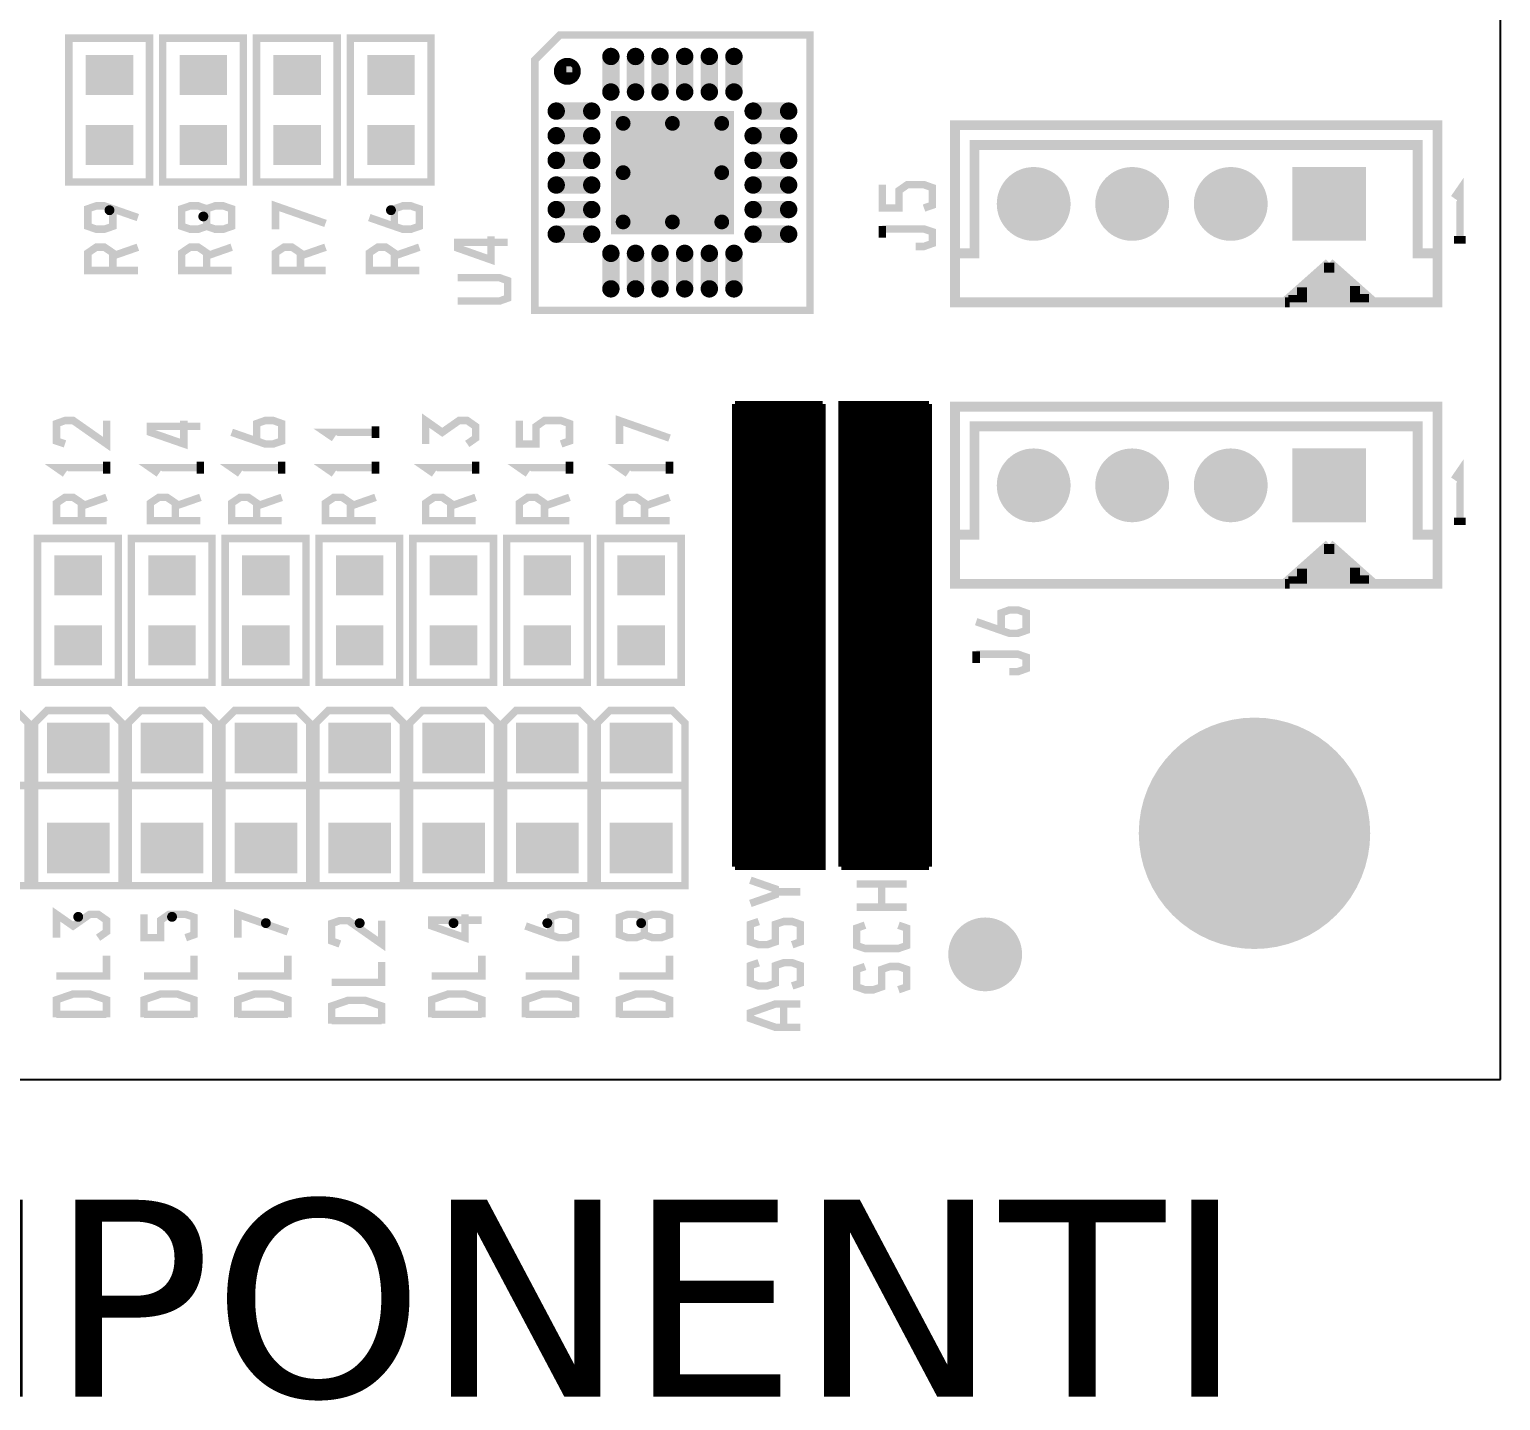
# Model space of a CAD drawing. Extents: x -89.1 to -29.1, y 13.7 to 70.2.
# Drawn here: x -59.02 to -29.15, y 13.66 to 41.5 of the extents above; entities that cross this region are included whole.
import ezdxf

# ---------------------------------------------------------------- set-up
doc = ezdxf.new("R2010")
doc.units = 0
doc.header["$MEASUREMENT"] = 0
doc.layers.get('0').update_dxf_attribs({"linetype": 'CONTINUOUS'})
for name, color, linetype in [('23-326-0_DRD', 2, 'CONTINUOUS'), ('23-326-0_SMT', 254, 'CONTINUOUS'), ('23-326-0_SST', 1, 'CONTINUOUS'), ('THRUHOLE_NPT', 13, 'CONTINUOUS'), ('THRUHOLE_TAP', 8, 'CONTINUOUS')]:
    doc.layers.add(name, color=color, linetype=linetype)
doc.styles.get("Standard").update_dxf_attribs({"font": 'verdana.ttf', "height": 4})

# ---------------------------------------------------------------- blocks, each defined once
blk = doc.blocks.new('RECTANGLE_3')
blk.add_solid([(0.4826, 0.4064), (0.4826, -0.4064), (-0.4826, 0.4064), (-0.4826, -0.4064)])
blk = doc.blocks.new('RECTANGLE_5')
blk.add_solid([(0.63627, 0.51308), (0.63627, -0.51308), (-0.63627, 0.51308), (-0.63627, -0.51308)])
blk = doc.blocks.new('ROUND_10')
at = {"const_width": 0.7493}
blk.add_lwpolyline([(-0.37465, 0, 1), (0.37465, 0, 1)], format="xyb", close=True, dxfattribs=at)
blk = doc.blocks.new('SQUARE_13')
blk.add_solid([(0.7493, 0.7493), (0.7493, -0.7493), (-0.7493, 0.7493), (-0.7493, -0.7493)])
blk = doc.blocks.new('SQUARE_25')
blk.add_solid([(1.24968, 1.24968), (1.24968, -1.24968), (-1.24968, 1.24968), (-1.24968, -1.24968)])
blk = doc.blocks.new('OBLONG_61')
at = {"const_width": 0.35306}
blk.add_lwpolyline([(0.36068, 0), (-0.36068, 0)], dxfattribs=at)
at = {"const_width": 0.17653}
for points in [[(-0.448944, 0, 1), (-0.272416, 0, 1)], [(0.272416, 0, 1), (0.448944, 0, 1)]]:
    blk.add_lwpolyline(points, format="xyb", close=True, dxfattribs=at)
blk = doc.blocks.new('OBLONG_62')
at = {"const_width": 0.35306}
blk.add_lwpolyline([(0, 0.36068), (0, -0.36068)], dxfattribs=at)
at = {"const_width": 0.17653}
for points in [[(-0.088264, 0.36068, 1), (0.088264, 0.36068, 1)], [(-0.088264, -0.36068, 1), (0.088264, -0.36068, 1)]]:
    blk.add_lwpolyline(points, format="xyb", close=True, dxfattribs=at)
blk = doc.blocks.new('ROUND_1')
at = {"const_width": 2.3495}
blk.add_lwpolyline([(-1.17475, 0, 1), (1.17475, 0, 1)], format="xyb", close=True, dxfattribs=at)
blk = doc.blocks.new('ROUND_64')
at = {"const_width": 0.10033}
blk.add_lwpolyline([(-0.050164, 0, 1), (0.050164, 0, 1)], format="xyb", close=True, dxfattribs=at)
blk = doc.blocks.new('ROUND_23')
at = {"const_width": 0.8001}
blk.add_lwpolyline([(-0.40005, 0, 1), (0.40005, 0, 1)], format="xyb", close=True, dxfattribs=at)
blk = doc.blocks.new('ROUND_24')
at = {"const_width": 0.44958}
blk.add_lwpolyline([(-0.22479, 0, 1), (0.22479, 0, 1)], format="xyb", close=True, dxfattribs=at)
blk = doc.blocks.new('ROUND_22')
at = {"const_width": 0.14986}
blk.add_lwpolyline([(-0.07493, 0, 1), (0.07493, 0, 1)], format="xyb", close=True, dxfattribs=at)

msp = doc.modelspace()

# ---------------------------------------------------------------- linework, layer by layer
at = {"layer": '23-326-0_DRD', "color": 1}
for p, q in [((-29.145, 20.178), (-29.145, 70.173)), ((-89.14, 20.178), (-29.145, 20.178))]:
    msp.add_line(p, q, dxfattribs=at)
at = {"layer": '23-326-0_SST'}
for points, const_width in [([(-58.216, 41.324), (-58.216, 38.403), (-56.577, 38.403), (-56.577, 41.324), (-58.216, 41.324)], 0.152), ([(-56.311, 41.324), (-56.311, 38.403), (-54.672, 38.403), (-54.672, 41.324), (-56.311, 41.324)], 0.152), ([(-54.406, 41.324), (-54.406, 38.403), (-52.767, 38.403), (-52.767, 41.324), (-54.406, 41.324)], 0.152), ([(-52.501, 41.324), (-52.501, 38.403), (-50.862, 38.403), (-50.862, 41.324), (-52.501, 41.324)], 0.152), ([(-48.754, 37.069), (-48.754, 35.799), (-43.166, 35.799), (-43.166, 41.387), (-48.246, 41.387), (-48.754, 40.879), (-48.754, 37.069)], 0.152), ([(-47.901, 40.691), (-48.289, 40.691)], 0.152), ([(-47.921, 40.554), (-48.267, 40.554)], 0.152), ([(-48.19, 40.823), (-48.19, 40.478)], 0.152), ([(-48.005, 40.828), (-48.183, 40.828)], 0.152), ([(-48.053, 40.844), (-48.053, 40.455)], 0.152), ([(-47.916, 40.74), (-47.916, 40.562)], 0.152), ([(-40.225, 35.959), (-30.426, 35.959), (-30.426, 39.558), (-40.225, 39.558), (-40.225, 35.959)], 0.201), ([(-30.426, 36.957), (-30.827, 36.957), (-30.827, 39.157), (-39.826, 39.157), (-39.826, 36.957), (-40.225, 36.957)], 0.201), ([(-40.852, 37.874), (-40.682, 37.933), (-40.682, 38.288), (-40.852, 38.349), (-41.19, 38.349), (-41.36, 38.23), (-41.36, 37.874), (-41.698, 37.874), (-41.698, 38.349)], 0.152), ([(-29.971, 37.229), (-29.971, 38.245), (-30.088, 38.075)], 0.152), ([(-57.322, 37.859), (-57.322, 37.504), (-57.492, 37.445), (-57.659, 37.445), (-57.83, 37.504), (-57.83, 37.859), (-57.659, 37.918), (-57.492, 37.918), (-56.814, 37.681)], 0.152), ([(-55.417, 37.859), (-55.587, 37.918), (-55.754, 37.918), (-55.925, 37.859), (-55.925, 37.504), (-55.754, 37.445), (-55.587, 37.445), (-55.417, 37.504), (-55.417, 37.859), (-55.246, 37.918), (-55.079, 37.918), (-54.909, 37.859), (-54.909, 37.504), (-55.079, 37.445), (-55.246, 37.445), (-55.417, 37.504)], 0.152), ([(-53.004, 37.562), (-54.02, 37.918), (-54.02, 37.445)], 0.152), ([(-51.607, 37.504), (-51.607, 37.859), (-51.436, 37.918), (-51.269, 37.918), (-51.099, 37.859), (-51.099, 37.504), (-51.269, 37.445), (-51.436, 37.445), (-52.115, 37.681)], 0.152), ([(-49.643, 37.298), (-49.643, 36.823), (-50.321, 37.062), (-50.321, 37.178), (-49.305, 37.178)], 0.152), ([(-41.698, 37.511), (-41.698, 37.272)], 0.152), ([(-41.022, 37.095), (-40.852, 37.095), (-40.682, 37.156), (-40.682, 37.392), (-40.852, 37.45), (-41.698, 37.45)], 0.152), ([(-57.322, 36.607), (-57.322, 36.963), (-57.492, 37.079), (-57.659, 37.079), (-57.83, 36.963), (-57.83, 36.607), (-56.814, 36.607)], 0.152), ([(-57.322, 36.902), (-56.814, 37.079)], 0.152), ([(-55.417, 36.607), (-55.417, 36.963), (-55.587, 37.079), (-55.754, 37.079), (-55.925, 36.963), (-55.925, 36.607), (-54.909, 36.607)], 0.152), ([(-55.417, 36.902), (-54.909, 37.079)], 0.152), ([(-53.512, 36.607), (-53.512, 36.963), (-53.682, 37.079), (-53.849, 37.079), (-54.02, 36.963), (-54.02, 36.607), (-53.004, 36.607)], 0.152), ([(-53.512, 36.902), (-53.004, 37.079)], 0.152), ([(-51.607, 36.607), (-51.607, 36.963), (-51.777, 37.079), (-51.944, 37.079), (-52.115, 36.963), (-52.115, 36.607), (-51.099, 36.607)], 0.152), ([(-51.607, 36.902), (-51.099, 37.079)], 0.152), ([(-29.852, 37.229), (-30.088, 37.229)], 0.152), ([(-32.625, 36.759), (-33.524, 35.959)], 0.201), ([(-32.521, 36.665), (-32.729, 36.665)], 0.201), ([(-32.638, 36.747), (-32.638, 35.959)], 0.201), ([(-32.625, 36.759), (-31.726, 35.959)], 0.201), ([(-50.321, 36.46), (-49.473, 36.46), (-49.305, 36.401), (-49.305, 36.046), (-49.473, 35.985), (-50.321, 35.985)], 0.152), ([(-32.999, 36.427), (-32.999, 35.959)], 0.201), ([(-32.32, 36.485), (-32.933, 36.485)], 0.201), ([(-32.818, 36.587), (-32.818, 35.959)], 0.201), ([(-32.458, 36.61), (-32.458, 35.959)], 0.201), ([(-32.277, 36.449), (-32.277, 35.959)], 0.201), ([(-33.357, 36.107), (-33.357, 35.959)], 0.201), ([(-31.917, 36.127), (-33.336, 36.127)], 0.201), ([(-33.176, 36.267), (-33.176, 35.959)], 0.201), ([(-32.117, 36.307), (-33.133, 36.307)], 0.201), ([(-32.099, 36.289), (-32.099, 35.959)], 0.201), ([(-31.919, 36.129), (-31.919, 35.959)], 0.201), ([(-33.425, 35.959), (-33.524, 35.959)], 0.201), ([(-31.726, 35.959), (-33.425, 35.959)], 0.201), ([(-44.69, 33.894), (-44.69, 24.496)], 0.127), ([(-42.912, 33.894), (-44.69, 33.894)], 0.127), ([(-42.912, 33.856), (-44.69, 33.856)], 0.127), ([(-42.912, 33.742), (-44.69, 33.742)], 0.127), ([(-44.589, 33.894), (-44.589, 24.496)], 0.127), ([(-44.474, 33.894), (-44.474, 24.496)], 0.127), ([(-44.36, 33.894), (-44.36, 24.496)], 0.127), ([(-42.912, 33.894), (-42.912, 24.496), (-44.309, 24.496)], 0.127), ([(-44.246, 33.894), (-44.246, 24.496)], 0.127), ([(-44.131, 33.894), (-44.131, 24.496)], 0.127), ([(-44.017, 33.894), (-44.017, 24.496)], 0.127), ([(-43.903, 33.894), (-43.903, 24.496)], 0.127), ([(-43.789, 33.894), (-43.789, 24.496)], 0.127), ([(-43.674, 33.894), (-43.674, 24.496)], 0.127), ([(-43.56, 33.894), (-43.56, 24.496)], 0.127), ([(-43.446, 33.894), (-43.446, 24.496)], 0.127), ([(-43.331, 33.894), (-43.331, 24.496)], 0.127), ([(-43.217, 33.894), (-43.217, 24.496)], 0.127), ([(-43.103, 33.894), (-43.103, 24.496)], 0.127), ([(-42.988, 33.894), (-42.988, 24.496)], 0.127), ([(-40.753, 33.894), (-42.531, 33.894), (-42.531, 24.496)], 0.127), ([(-40.753, 33.856), (-42.531, 33.856)], 0.127), ([(-40.753, 33.742), (-42.531, 33.742)], 0.127), ([(-42.43, 33.894), (-42.43, 24.496)], 0.127), ([(-42.315, 33.894), (-42.315, 24.496)], 0.127), ([(-42.201, 33.894), (-42.201, 24.496)], 0.127), ([(-42.087, 33.894), (-42.087, 24.496)], 0.127), ([(-41.972, 33.894), (-41.972, 24.496)], 0.127), ([(-41.858, 33.894), (-41.858, 24.496)], 0.127), ([(-41.744, 33.894), (-41.744, 24.496)], 0.127), ([(-41.63, 33.894), (-41.63, 24.496)], 0.127), ([(-41.515, 33.894), (-41.515, 24.496)], 0.127), ([(-41.401, 33.894), (-41.401, 24.496)], 0.127), ([(-41.287, 33.894), (-41.287, 24.496)], 0.127), ([(-41.172, 33.894), (-41.172, 24.496)], 0.127), ([(-41.058, 33.894), (-41.058, 24.496)], 0.127), ([(-40.944, 33.894), (-40.944, 24.496)], 0.127), ([(-40.829, 33.894), (-40.829, 24.496)], 0.127), ([(-40.753, 33.894), (-40.753, 24.496)], 0.127), ([(-40.225, 30.244), (-30.426, 30.244), (-30.426, 33.843), (-40.225, 33.843), (-40.225, 30.244)], 0.201), ([(-57.449, 33.559), (-57.449, 33.084), (-58.127, 33.559), (-58.294, 33.559), (-58.465, 33.498), (-58.465, 33.142), (-58.294, 33.084)], 0.152), ([(-55.881, 33.559), (-55.881, 33.084), (-56.56, 33.32), (-56.56, 33.44), (-55.544, 33.44)], 0.152), ([(-54.401, 33.142), (-54.401, 33.498), (-54.23, 33.559), (-54.063, 33.559), (-53.893, 33.498), (-53.893, 33.142), (-54.063, 33.084), (-54.23, 33.084), (-54.909, 33.32)], 0.152), ([(-51.988, 33.44), (-51.988, 33.203)], 0.152), ([(-50.126, 33.084), (-49.956, 33.203), (-49.956, 33.44), (-50.126, 33.559), (-50.293, 33.559), (-50.634, 33.32), (-50.972, 33.559), (-50.972, 33.084)], 0.152), ([(-48.221, 33.084), (-48.051, 33.142), (-48.051, 33.498), (-48.221, 33.559), (-48.559, 33.559), (-48.729, 33.44), (-48.729, 33.084), (-49.067, 33.084), (-49.067, 33.559)], 0.152), ([(-46.019, 33.203), (-47.035, 33.559), (-47.035, 33.084)], 0.152), ([(-42.912, 33.628), (-44.69, 33.628)], 0.127), ([(-42.912, 33.513), (-44.69, 33.513)], 0.127), ([(-42.912, 33.399), (-44.69, 33.399)], 0.127), ([(-40.753, 33.628), (-42.531, 33.628)], 0.127), ([(-40.753, 33.513), (-42.531, 33.513)], 0.127), ([(-40.753, 33.399), (-42.531, 33.399)], 0.127), ([(-30.426, 31.242), (-30.827, 31.242), (-30.827, 33.442), (-39.826, 33.442), (-39.826, 31.242), (-40.225, 31.242)], 0.201), ([(-51.988, 33.32), (-53.004, 33.32), (-52.833, 33.203)], 0.152), ([(-42.912, 33.285), (-44.69, 33.285)], 0.127), ([(-42.912, 33.17), (-44.69, 33.17)], 0.127), ([(-40.753, 33.285), (-42.531, 33.285)], 0.127), ([(-40.753, 33.17), (-42.531, 33.17)], 0.127), ([(-42.912, 33.056), (-44.69, 33.056)], 0.127), ([(-42.912, 32.942), (-44.69, 32.942)], 0.127), ([(-42.912, 32.827), (-44.69, 32.827)], 0.127), ([(-40.753, 33.056), (-42.531, 33.056)], 0.127), ([(-40.753, 32.942), (-42.531, 32.942)], 0.127), ([(-40.753, 32.827), (-42.531, 32.827)], 0.127), ([(-57.449, 32.601), (-58.465, 32.601), (-58.294, 32.482)], 0.152), ([(-57.449, 32.721), (-57.449, 32.482)], 0.152), ([(-55.544, 32.601), (-56.56, 32.601), (-56.389, 32.482)], 0.152), ([(-55.544, 32.721), (-55.544, 32.482)], 0.152), ([(-53.893, 32.601), (-54.909, 32.601), (-54.738, 32.482)], 0.152), ([(-53.893, 32.721), (-53.893, 32.482)], 0.152), ([(-51.988, 32.601), (-53.004, 32.601), (-52.833, 32.482)], 0.152), ([(-51.988, 32.721), (-51.988, 32.482)], 0.152), ([(-49.956, 32.601), (-50.972, 32.601), (-50.801, 32.482)], 0.152), ([(-49.956, 32.721), (-49.956, 32.482)], 0.152), ([(-48.051, 32.601), (-49.067, 32.601), (-48.896, 32.482)], 0.152), ([(-48.051, 32.721), (-48.051, 32.482)], 0.152), ([(-46.019, 32.601), (-47.035, 32.601), (-46.864, 32.482)], 0.152), ([(-46.019, 32.721), (-46.019, 32.482)], 0.152), ([(-42.912, 32.713), (-44.69, 32.713)], 0.127), ([(-42.912, 32.599), (-44.69, 32.599)], 0.127), ([(-40.753, 32.713), (-42.531, 32.713)], 0.127), ([(-40.753, 32.599), (-42.531, 32.599)], 0.127), ([(-29.971, 31.514), (-29.971, 32.53), (-30.088, 32.36)], 0.152), ([(-42.912, 32.485), (-44.69, 32.485)], 0.127), ([(-42.912, 32.37), (-44.69, 32.37)], 0.127), ([(-42.912, 32.256), (-44.69, 32.256)], 0.127), ([(-40.753, 32.485), (-42.531, 32.485)], 0.127), ([(-40.753, 32.37), (-42.531, 32.37)], 0.127), ([(-40.753, 32.256), (-42.531, 32.256)], 0.127), ([(-57.957, 31.527), (-57.957, 31.883), (-58.127, 31.999), (-58.294, 31.999), (-58.465, 31.883), (-58.465, 31.527), (-57.449, 31.527)], 0.152), ([(-57.957, 31.822), (-57.449, 31.999)], 0.152), ([(-56.052, 31.527), (-56.052, 31.883), (-56.222, 31.999), (-56.389, 31.999), (-56.56, 31.883), (-56.56, 31.527), (-55.544, 31.527)], 0.152), ([(-56.052, 31.822), (-55.544, 31.999)], 0.152), ([(-54.401, 31.527), (-54.401, 31.883), (-54.571, 31.999), (-54.738, 31.999), (-54.909, 31.883), (-54.909, 31.527), (-53.893, 31.527)], 0.152), ([(-54.401, 31.822), (-53.893, 31.999)], 0.152), ([(-52.496, 31.527), (-52.496, 31.883), (-52.666, 31.999), (-52.833, 31.999), (-53.004, 31.883), (-53.004, 31.527), (-51.988, 31.527)], 0.152), ([(-52.496, 31.822), (-51.988, 31.999)], 0.152), ([(-50.464, 31.527), (-50.464, 31.883), (-50.634, 31.999), (-50.801, 31.999), (-50.972, 31.883), (-50.972, 31.527), (-49.956, 31.527)], 0.152), ([(-50.464, 31.822), (-49.956, 31.999)], 0.152), ([(-48.559, 31.527), (-48.559, 31.883), (-48.729, 31.999), (-48.896, 31.999), (-49.067, 31.883), (-49.067, 31.527), (-48.051, 31.527)], 0.152), ([(-48.559, 31.822), (-48.051, 31.999)], 0.152), ([(-46.527, 31.527), (-46.527, 31.883), (-46.697, 31.999), (-46.864, 31.999), (-47.035, 31.883), (-47.035, 31.527), (-46.019, 31.527)], 0.152), ([(-46.527, 31.822), (-46.019, 31.999)], 0.152), ([(-42.912, 32.142), (-44.69, 32.142)], 0.127), ([(-42.912, 32.027), (-44.69, 32.027)], 0.127), ([(-42.912, 31.913), (-44.69, 31.913)], 0.127), ([(-40.753, 32.142), (-42.531, 32.142)], 0.127), ([(-40.753, 32.027), (-42.531, 32.027)], 0.127), ([(-40.753, 31.913), (-42.531, 31.913)], 0.127), ([(-42.912, 31.799), (-44.69, 31.799)], 0.127), ([(-42.912, 31.684), (-44.69, 31.684)], 0.127), ([(-40.753, 31.799), (-42.531, 31.799)], 0.127), ([(-40.753, 31.684), (-42.531, 31.684)], 0.127), ([(-42.912, 31.57), (-44.69, 31.57)], 0.127), ([(-42.912, 31.456), (-44.69, 31.456)], 0.127), ([(-42.912, 31.342), (-44.69, 31.342)], 0.127), ([(-40.753, 31.57), (-42.531, 31.57)], 0.127), ([(-40.753, 31.456), (-42.531, 31.456)], 0.127), ([(-40.753, 31.342), (-42.531, 31.342)], 0.127), ([(-29.852, 31.514), (-30.088, 31.514)], 0.152), ([(-58.851, 31.164), (-58.851, 28.243), (-57.212, 28.243), (-57.212, 31.164), (-58.851, 31.164)], 0.152), ([(-56.946, 31.164), (-56.946, 28.243), (-55.307, 28.243), (-55.307, 31.164), (-56.946, 31.164)], 0.152), ([(-55.041, 31.164), (-55.041, 28.243), (-53.402, 28.243), (-53.402, 31.164), (-55.041, 31.164)], 0.152), ([(-53.136, 31.164), (-53.136, 28.243), (-51.497, 28.243), (-51.497, 31.164), (-53.136, 31.164)], 0.152), ([(-51.231, 31.164), (-51.231, 28.243), (-49.592, 28.243), (-49.592, 31.164), (-51.231, 31.164)], 0.152), ([(-49.326, 31.164), (-49.326, 28.243), (-47.687, 28.243), (-47.687, 31.164), (-49.326, 31.164)], 0.152), ([(-47.421, 31.164), (-47.421, 28.243), (-45.782, 28.243), (-45.782, 31.164), (-47.421, 31.164)], 0.152), ([(-42.912, 31.227), (-44.69, 31.227)], 0.127), ([(-42.912, 31.113), (-44.69, 31.113)], 0.127), ([(-40.753, 31.227), (-42.531, 31.227)], 0.127), ([(-40.753, 31.113), (-42.531, 31.113)], 0.127), ([(-32.625, 31.044), (-33.524, 30.244)], 0.201), ([(-32.638, 31.032), (-32.638, 30.244)], 0.201), ([(-32.625, 31.044), (-31.726, 30.244)], 0.201), ([(-42.912, 30.999), (-44.69, 30.999)], 0.127), ([(-42.912, 30.884), (-44.69, 30.884)], 0.127), ([(-42.912, 30.77), (-44.69, 30.77)], 0.127), ([(-40.753, 30.999), (-42.531, 30.999)], 0.127), ([(-40.753, 30.884), (-42.531, 30.884)], 0.127), ([(-40.753, 30.77), (-42.531, 30.77)], 0.127), ([(-32.999, 30.712), (-32.999, 30.244)], 0.201), ([(-32.32, 30.77), (-32.933, 30.77)], 0.201), ([(-32.818, 30.872), (-32.818, 30.244)], 0.201), ([(-32.521, 30.95), (-32.729, 30.95)], 0.201), ([(-32.458, 30.895), (-32.458, 30.244)], 0.201), ([(-32.277, 30.734), (-32.277, 30.244)], 0.201), ([(-42.912, 30.656), (-44.69, 30.656)], 0.127), ([(-42.912, 30.541), (-44.69, 30.541)], 0.127), ([(-42.912, 30.427), (-44.69, 30.427)], 0.127), ([(-40.753, 30.656), (-42.531, 30.656)], 0.127), ([(-40.753, 30.541), (-42.531, 30.541)], 0.127), ([(-40.753, 30.427), (-42.531, 30.427)], 0.127), ([(-33.357, 30.392), (-33.357, 30.244)], 0.201), ([(-31.917, 30.412), (-33.336, 30.412)], 0.201), ([(-33.176, 30.552), (-33.176, 30.244)], 0.201), ([(-32.117, 30.592), (-33.133, 30.592)], 0.201), ([(-32.099, 30.574), (-32.099, 30.244)], 0.201), ([(-31.919, 30.414), (-31.919, 30.244)], 0.201), ([(-42.912, 30.313), (-44.69, 30.313)], 0.127), ([(-42.912, 30.199), (-44.69, 30.199)], 0.127), ([(-40.753, 30.313), (-42.531, 30.313)], 0.127), ([(-40.753, 30.199), (-42.531, 30.199)], 0.127), ([(-33.425, 30.244), (-33.524, 30.244)], 0.201), ([(-31.726, 30.244), (-33.425, 30.244)], 0.201), ([(-42.912, 30.084), (-44.69, 30.084)], 0.127), ([(-42.912, 29.97), (-44.69, 29.97)], 0.127), ([(-42.912, 29.856), (-44.69, 29.856)], 0.127), ([(-40.753, 30.084), (-42.531, 30.084)], 0.127), ([(-40.753, 29.97), (-42.531, 29.97)], 0.127), ([(-40.753, 29.856), (-42.531, 29.856)], 0.127), ([(-42.912, 29.741), (-44.69, 29.741)], 0.127), ([(-42.912, 29.627), (-44.69, 29.627)], 0.127), ([(-42.912, 29.513), (-44.69, 29.513)], 0.127), ([(-40.753, 29.741), (-42.531, 29.741)], 0.127), ([(-40.753, 29.627), (-42.531, 29.627)], 0.127), ([(-40.753, 29.513), (-42.531, 29.513)], 0.127), ([(-39.285, 29.297), (-39.285, 29.652), (-39.117, 29.713), (-38.947, 29.713), (-38.777, 29.652), (-38.777, 29.297), (-38.947, 29.238), (-39.117, 29.238), (-39.793, 29.475)], 0.152), ([(-42.912, 29.398), (-44.69, 29.398)], 0.127), ([(-42.912, 29.284), (-44.69, 29.284)], 0.127), ([(-40.753, 29.398), (-42.531, 29.398)], 0.127), ([(-40.753, 29.284), (-42.531, 29.284)], 0.127), ([(-42.912, 29.17), (-44.69, 29.17)], 0.127), ([(-42.912, 29.056), (-44.69, 29.056)], 0.127), ([(-42.912, 28.941), (-44.69, 28.941)], 0.127), ([(-40.753, 29.17), (-42.531, 29.17)], 0.127), ([(-40.753, 29.056), (-42.531, 29.056)], 0.127), ([(-40.753, 28.941), (-42.531, 28.941)], 0.127), ([(-42.912, 28.827), (-44.69, 28.827)], 0.127), ([(-42.912, 28.713), (-44.69, 28.713)], 0.127), ([(-40.753, 28.827), (-42.531, 28.827)], 0.127), ([(-40.753, 28.713), (-42.531, 28.713)], 0.127), ([(-39.793, 28.875), (-39.793, 28.636)], 0.152), ([(-39.117, 28.459), (-38.947, 28.459), (-38.777, 28.52), (-38.777, 28.756), (-38.947, 28.814), (-39.793, 28.814)], 0.152), ([(-42.912, 28.598), (-44.69, 28.598)], 0.127), ([(-42.912, 28.484), (-44.69, 28.484)], 0.127), ([(-42.912, 28.37), (-44.69, 28.37)], 0.127), ([(-40.753, 28.598), (-42.531, 28.598)], 0.127), ([(-40.753, 28.484), (-42.531, 28.484)], 0.127), ([(-40.753, 28.37), (-42.531, 28.37)], 0.127), ([(-42.912, 28.255), (-44.69, 28.255)], 0.127), ([(-42.912, 28.141), (-44.69, 28.141)], 0.127), ([(-42.912, 28.027), (-44.69, 28.027)], 0.127), ([(-40.753, 28.255), (-42.531, 28.255)], 0.127), ([(-40.753, 28.141), (-42.531, 28.141)], 0.127), ([(-40.753, 28.027), (-42.531, 28.027)], 0.127), ([(-42.912, 27.913), (-44.69, 27.913)], 0.127), ([(-42.912, 27.798), (-44.69, 27.798)], 0.127), ([(-40.753, 27.913), (-42.531, 27.913)], 0.127), ([(-40.753, 27.798), (-42.531, 27.798)], 0.127), ([(-60.565, 27.671), (-59.295, 27.671), (-59.041, 27.417), (-59.041, 24.115), (-60.819, 24.115), (-60.819, 27.417), (-60.565, 27.671)], 0.152), ([(-58.66, 27.671), (-57.39, 27.671), (-57.136, 27.417), (-57.136, 24.115), (-58.914, 24.115), (-58.914, 27.417), (-58.66, 27.671)], 0.152), ([(-56.755, 27.671), (-55.485, 27.671), (-55.231, 27.417), (-55.231, 24.115), (-57.009, 24.115), (-57.009, 27.417), (-56.755, 27.671)], 0.152), ([(-54.85, 27.671), (-53.58, 27.671), (-53.326, 27.417), (-53.326, 24.115), (-55.104, 24.115), (-55.104, 27.417), (-54.85, 27.671)], 0.152), ([(-52.945, 27.671), (-51.675, 27.671), (-51.421, 27.417), (-51.421, 24.115), (-53.199, 24.115), (-53.199, 27.417), (-52.945, 27.671)], 0.152), ([(-51.04, 27.671), (-49.77, 27.671), (-49.516, 27.417), (-49.516, 24.115), (-51.294, 24.115), (-51.294, 27.417), (-51.04, 27.671)], 0.152), ([(-49.135, 27.671), (-47.865, 27.671), (-47.611, 27.417), (-47.611, 24.115), (-49.389, 24.115), (-49.389, 27.417), (-49.135, 27.671)], 0.152), ([(-47.23, 27.671), (-45.96, 27.671), (-45.706, 27.417), (-45.706, 24.115), (-47.484, 24.115), (-47.484, 27.417), (-47.23, 27.671)], 0.152), ([(-42.912, 27.684), (-44.69, 27.684)], 0.127), ([(-42.912, 27.57), (-44.69, 27.57)], 0.127), ([(-42.912, 27.455), (-44.69, 27.455)], 0.127), ([(-40.753, 27.684), (-42.531, 27.684)], 0.127), ([(-40.753, 27.57), (-42.531, 27.57)], 0.127), ([(-40.753, 27.455), (-42.531, 27.455)], 0.127), ([(-42.912, 27.341), (-44.69, 27.341)], 0.127), ([(-42.912, 27.227), (-44.69, 27.227)], 0.127), ([(-40.753, 27.341), (-42.531, 27.341)], 0.127), ([(-40.753, 27.227), (-42.531, 27.227)], 0.127), ([(-42.912, 27.112), (-44.69, 27.112)], 0.127), ([(-42.912, 26.998), (-44.69, 26.998)], 0.127), ([(-42.912, 26.884), (-44.69, 26.884)], 0.127), ([(-40.753, 27.112), (-42.531, 27.112)], 0.127), ([(-40.753, 26.998), (-42.531, 26.998)], 0.127), ([(-40.753, 26.884), (-42.531, 26.884)], 0.127), ([(-42.912, 26.77), (-44.69, 26.77)], 0.127), ([(-42.912, 26.655), (-44.69, 26.655)], 0.127), ([(-42.912, 26.541), (-44.69, 26.541)], 0.127), ([(-40.753, 26.77), (-42.531, 26.77)], 0.127), ([(-40.753, 26.655), (-42.531, 26.655)], 0.127), ([(-40.753, 26.541), (-42.531, 26.541)], 0.127), ([(-42.912, 26.427), (-44.69, 26.427)], 0.127), ([(-42.912, 26.312), (-44.69, 26.312)], 0.127), ([(-40.753, 26.427), (-42.531, 26.427)], 0.127), ([(-40.753, 26.312), (-42.531, 26.312)], 0.127), ([(-60.819, 26.147), (-59.041, 26.147)], 0.152), ([(-58.914, 26.147), (-57.136, 26.147)], 0.152), ([(-57.009, 26.147), (-55.231, 26.147)], 0.152), ([(-55.104, 26.147), (-53.326, 26.147)], 0.152), ([(-53.199, 26.147), (-51.421, 26.147)], 0.152), ([(-51.294, 26.147), (-49.516, 26.147)], 0.152), ([(-49.389, 26.147), (-47.611, 26.147)], 0.152), ([(-47.484, 26.147), (-45.706, 26.147)], 0.152), ([(-42.912, 26.198), (-44.69, 26.198)], 0.127), ([(-42.912, 26.084), (-44.69, 26.084)], 0.127), ([(-42.912, 25.969), (-44.69, 25.969)], 0.127), ([(-40.753, 26.198), (-42.531, 26.198)], 0.127), ([(-40.753, 26.084), (-42.531, 26.084)], 0.127), ([(-40.753, 25.969), (-42.531, 25.969)], 0.127), ([(-42.912, 25.855), (-44.69, 25.855)], 0.127), ([(-42.912, 25.741), (-44.69, 25.741)], 0.127), ([(-42.912, 25.627), (-44.69, 25.627)], 0.127), ([(-40.753, 25.855), (-42.531, 25.855)], 0.127), ([(-40.753, 25.741), (-42.531, 25.741)], 0.127), ([(-40.753, 25.627), (-42.531, 25.627)], 0.127), ([(-42.912, 25.512), (-44.69, 25.512)], 0.127), ([(-42.912, 25.398), (-44.69, 25.398)], 0.127), ([(-40.753, 25.512), (-42.531, 25.512)], 0.127), ([(-40.753, 25.398), (-42.531, 25.398)], 0.127), ([(-42.912, 25.284), (-44.69, 25.284)], 0.127), ([(-42.912, 25.169), (-44.69, 25.169)], 0.127), ([(-42.912, 25.055), (-44.69, 25.055)], 0.127), ([(-40.753, 25.284), (-42.531, 25.284)], 0.127), ([(-40.753, 25.169), (-42.531, 25.169)], 0.127), ([(-40.753, 25.055), (-42.531, 25.055)], 0.127), ([(-42.912, 24.941), (-44.69, 24.941)], 0.127), ([(-42.912, 24.826), (-44.69, 24.826)], 0.127), ([(-40.753, 24.941), (-42.531, 24.941)], 0.127), ([(-40.753, 24.826), (-42.531, 24.826)], 0.127), ([(-42.912, 24.712), (-44.69, 24.712)], 0.127), ([(-42.912, 24.598), (-44.69, 24.598)], 0.127), ([(-44.309, 24.496), (-44.69, 24.496)], 0.127), ([(-40.753, 24.712), (-42.531, 24.712)], 0.127), ([(-40.753, 24.598), (-42.531, 24.598)], 0.127), ([(-40.753, 24.496), (-42.531, 24.496)], 0.127), ([(-44.378, 24.224), (-43.87, 24.047), (-43.87, 23.93), (-44.378, 23.752)], 0.152), ([(-41.203, 24.148), (-42.219, 24.148)], 0.152), ([(-41.711, 24.148), (-41.711, 23.676)], 0.152), ([(-43.362, 23.988), (-43.87, 23.988)], 0.152), ([(-57.621, 23.056), (-57.451, 23.175), (-57.451, 23.412), (-57.621, 23.531), (-57.792, 23.531), (-58.129, 23.295), (-58.467, 23.531), (-58.467, 23.056)], 0.152), ([(-55.843, 23.056), (-55.673, 23.117), (-55.673, 23.473), (-55.843, 23.531), (-56.181, 23.531), (-56.351, 23.412), (-56.351, 23.056), (-56.689, 23.056), (-56.689, 23.531)], 0.152), ([(-53.768, 23.175), (-54.784, 23.531), (-54.784, 23.056)], 0.152), ([(-50.172, 23.531), (-50.172, 23.056), (-50.847, 23.295), (-50.847, 23.412), (-49.831, 23.412)], 0.152), ([(-48.434, 23.117), (-48.434, 23.473), (-48.267, 23.531), (-48.096, 23.531), (-47.926, 23.473), (-47.926, 23.117), (-48.096, 23.056), (-48.267, 23.056), (-48.942, 23.295)], 0.152), ([(-46.529, 23.473), (-46.699, 23.531), (-46.87, 23.531), (-47.037, 23.473), (-47.037, 23.117), (-46.87, 23.056), (-46.699, 23.056), (-46.529, 23.117), (-46.529, 23.473), (-46.362, 23.531), (-46.191, 23.531), (-46.021, 23.473), (-46.021, 23.117), (-46.191, 23.056), (-46.362, 23.056), (-46.529, 23.117)], 0.152), ([(-41.203, 23.676), (-42.219, 23.676)], 0.152), ([(-51.863, 23.404), (-51.863, 22.929), (-52.541, 23.404), (-52.712, 23.404), (-52.879, 23.346), (-52.879, 22.99), (-52.712, 22.929)], 0.152), ([(-44.208, 23.386), (-44.378, 23.328), (-44.378, 22.972), (-44.208, 22.914), (-44.037, 22.914), (-43.87, 22.972), (-43.87, 23.328), (-43.7, 23.386), (-43.529, 23.386), (-43.362, 23.328), (-43.362, 22.972), (-43.529, 22.914)], 0.152), ([(-41.37, 23.31), (-41.203, 23.252), (-41.203, 22.896), (-41.37, 22.838), (-42.049, 22.838), (-42.219, 22.896), (-42.219, 23.252), (-42.049, 23.31)], 0.152), ([(-57.451, 22.693), (-57.451, 22.279), (-58.467, 22.279)], 0.152), ([(-55.673, 22.693), (-55.673, 22.279), (-56.689, 22.279)], 0.152), ([(-53.768, 22.693), (-53.768, 22.279), (-54.784, 22.279)], 0.152), ([(-49.831, 22.693), (-49.831, 22.279), (-50.847, 22.279)], 0.152), ([(-47.926, 22.693), (-47.926, 22.279), (-48.942, 22.279)], 0.152), ([(-46.021, 22.693), (-46.021, 22.279), (-47.037, 22.279)], 0.152), ([(-51.863, 22.566), (-51.863, 22.152), (-52.879, 22.152)], 0.152), ([(-44.208, 22.548), (-44.378, 22.49), (-44.378, 22.134), (-44.208, 22.076), (-44.037, 22.076), (-43.87, 22.134), (-43.87, 22.49), (-43.7, 22.548), (-43.529, 22.548), (-43.362, 22.49), (-43.362, 22.134), (-43.529, 22.076)], 0.152), ([(-42.049, 22.472), (-42.219, 22.413), (-42.219, 22.058), (-42.049, 21.999), (-41.878, 21.999), (-41.711, 22.058), (-41.711, 22.413), (-41.541, 22.472), (-41.37, 22.472), (-41.203, 22.413), (-41.203, 22.058), (-41.37, 21.999)], 0.152), ([(-57.451, 21.441), (-57.451, 21.796), (-57.792, 21.913), (-58.129, 21.913), (-58.467, 21.796), (-58.467, 21.441)], 0.152), ([(-55.673, 21.441), (-55.673, 21.796), (-56.014, 21.913), (-56.351, 21.913), (-56.689, 21.796), (-56.689, 21.441)], 0.152), ([(-53.768, 21.441), (-53.768, 21.796), (-54.109, 21.913), (-54.446, 21.913), (-54.784, 21.796), (-54.784, 21.441)], 0.152), ([(-51.863, 21.314), (-51.863, 21.669), (-52.204, 21.786), (-52.541, 21.786), (-52.879, 21.669), (-52.879, 21.314)], 0.152), ([(-49.831, 21.441), (-49.831, 21.796), (-50.172, 21.913), (-50.509, 21.913), (-50.847, 21.796), (-50.847, 21.441)], 0.152), ([(-47.926, 21.441), (-47.926, 21.796), (-48.267, 21.913), (-48.604, 21.913), (-48.942, 21.796), (-48.942, 21.441)], 0.152), ([(-46.021, 21.441), (-46.021, 21.796), (-46.362, 21.913), (-46.699, 21.913), (-47.037, 21.796), (-47.037, 21.441)], 0.152), ([(-57.451, 21.499), (-58.467, 21.499)], 0.152), ([(-55.673, 21.499), (-56.689, 21.499)], 0.152), ([(-53.768, 21.499), (-54.784, 21.499)], 0.152), ([(-49.831, 21.499), (-50.847, 21.499)], 0.152), ([(-47.926, 21.499), (-48.942, 21.499)], 0.152), ([(-46.021, 21.499), (-47.037, 21.499)], 0.152), ([(-43.362, 21.71), (-43.87, 21.71), (-44.378, 21.532), (-44.378, 21.415), (-43.87, 21.237), (-43.362, 21.237)], 0.152), ([(-43.7, 21.71), (-43.7, 21.237)], 0.152), ([(-51.863, 21.372), (-52.879, 21.372)], 0.152)]:
    msp.add_lwpolyline(points, dxfattribs=dict(at, const_width=const_width))
at = {"layer": '23-326-0_SST', "const_width": 0.152}
for points in [[(-48.094, 40.849, 0.414214), (-48.292, 40.651)], [(-47.896, 40.651, 0.414214), (-48.094, 40.849)], [(-48.292, 40.651, 0.414214), (-48.094, 40.453)], [(-48.094, 40.453, 0.414214), (-47.896, 40.651)]]:
    msp.add_lwpolyline(points, format="xyb", dxfattribs=at)

# ---------------------------------------------------------------- block references
at = {"layer": '23-326-0_SMT'}
for name, p in [('RECTANGLE_3', (-57.39, 40.574)), ('RECTANGLE_3', (-55.485, 40.574)), ('RECTANGLE_3', (-53.58, 40.574)), ('RECTANGLE_3', (-51.675, 40.574)), ('OBLONG_62', (-47.21, 40.592)), ('OBLONG_62', (-46.71, 40.592)), ('OBLONG_62', (-46.212, 40.592)), ('OBLONG_62', (-45.711, 40.592)), ('OBLONG_62', (-45.211, 40.592)), ('OBLONG_62', (-44.711, 40.592)), ('OBLONG_61', (-47.959, 39.843)), ('SQUARE_25', (-45.96, 38.593)), ('OBLONG_61', (-43.961, 39.843)), ('RECTANGLE_3', (-57.39, 39.152)), ('RECTANGLE_3', (-55.485, 39.152)), ('RECTANGLE_3', (-53.58, 39.152)), ('RECTANGLE_3', (-51.675, 39.152)), ('OBLONG_61', (-47.959, 39.343)), ('OBLONG_61', (-43.961, 39.343)), ('OBLONG_61', (-47.959, 38.842)), ('OBLONG_61', (-43.961, 38.842)), ('ROUND_10', (-38.625, 37.958)), ('ROUND_10', (-36.626, 37.958)), ('ROUND_10', (-34.624, 37.958)), ('SQUARE_13', (-32.625, 37.958)), ('OBLONG_61', (-47.959, 38.342)), ('OBLONG_61', (-43.961, 38.342)), ('OBLONG_61', (-47.959, 37.844)), ('OBLONG_61', (-43.961, 37.844)), ('OBLONG_61', (-47.959, 37.344)), ('OBLONG_61', (-43.961, 37.344)), ('OBLONG_62', (-47.21, 36.594)), ('OBLONG_62', (-46.71, 36.594)), ('OBLONG_62', (-46.212, 36.594)), ('OBLONG_62', (-45.711, 36.594)), ('OBLONG_62', (-45.211, 36.594)), ('OBLONG_62', (-44.711, 36.594)), ('ROUND_10', (-38.625, 32.243)), ('ROUND_10', (-36.626, 32.243)), ('ROUND_10', (-34.624, 32.243)), ('SQUARE_13', (-32.625, 32.243)), ('RECTANGLE_3', (-58.025, 30.414)), ('RECTANGLE_3', (-56.12, 30.414)), ('RECTANGLE_3', (-54.215, 30.414)), ('RECTANGLE_3', (-52.31, 30.414)), ('RECTANGLE_3', (-50.405, 30.414)), ('RECTANGLE_3', (-48.5, 30.414)), ('RECTANGLE_3', (-46.595, 30.414)), ('RECTANGLE_3', (-58.025, 28.992)), ('RECTANGLE_3', (-56.12, 28.992)), ('RECTANGLE_3', (-54.215, 28.992)), ('RECTANGLE_3', (-52.31, 28.992)), ('RECTANGLE_3', (-50.405, 28.992)), ('RECTANGLE_3', (-48.5, 28.992)), ('RECTANGLE_3', (-46.595, 28.992)), ('RECTANGLE_5', (-58.025, 26.909)), ('RECTANGLE_5', (-56.12, 26.909)), ('RECTANGLE_5', (-54.215, 26.909)), ('RECTANGLE_5', (-52.31, 26.909)), ('RECTANGLE_5', (-50.405, 26.909)), ('RECTANGLE_5', (-48.5, 26.909)), ('RECTANGLE_5', (-46.595, 26.909)), ('RECTANGLE_5', (-58.025, 24.877)), ('RECTANGLE_5', (-56.12, 24.877)), ('RECTANGLE_5', (-54.215, 24.877)), ('RECTANGLE_5', (-52.31, 24.877)), ('RECTANGLE_5', (-50.405, 24.877)), ('RECTANGLE_5', (-48.5, 24.877)), ('RECTANGLE_5', (-46.595, 24.877)), ('ROUND_10', (-39.61, 22.718))]:
    msp.add_blockref(name, p, dxfattribs=at)
at = {"layer": 'THRUHOLE_NPT'}
msp.add_blockref('ROUND_1', (-34.142, 25.177), dxfattribs=at)
at = {"layer": 'THRUHOLE_TAP'}
for name, p in [('ROUND_22', (-46.961, 39.594)), ('ROUND_22', (-45.96, 39.594)), ('ROUND_22', (-44.959, 39.594)), ('ROUND_23', (-45.96, 38.593)), ('ROUND_22', (-46.961, 38.593)), ('ROUND_22', (-44.959, 38.593)), ('ROUND_24', (-38.625, 37.958)), ('ROUND_24', (-36.626, 37.958)), ('ROUND_24', (-34.624, 37.958)), ('ROUND_24', (-32.625, 37.958)), ('ROUND_64', (-57.39, 37.831)), ('ROUND_64', (-55.485, 37.704)), ('ROUND_64', (-51.675, 37.831)), ('ROUND_22', (-46.961, 37.592)), ('ROUND_22', (-45.96, 37.592)), ('ROUND_22', (-44.959, 37.592)), ('ROUND_24', (-38.625, 32.243)), ('ROUND_24', (-36.626, 32.243)), ('ROUND_24', (-34.624, 32.243)), ('ROUND_24', (-32.625, 32.243)), ('ROUND_64', (-58.025, 23.48)), ('ROUND_64', (-56.12, 23.48)), ('ROUND_64', (-54.215, 23.353)), ('ROUND_64', (-52.31, 23.353)), ('ROUND_64', (-50.405, 23.353)), ('ROUND_64', (-48.5, 23.353)), ('ROUND_64', (-46.595, 23.353))]:
    msp.add_blockref(name, p, dxfattribs=at)

# ---------------------------------------------------------------- texts
at = {"linetype": 'Continuous'}
msp.add_text('LATO COMPONENTI', height=4, dxfattribs=at).set_placement((-87.729, 13.734))

doc.saveas('drawing.dxf')
